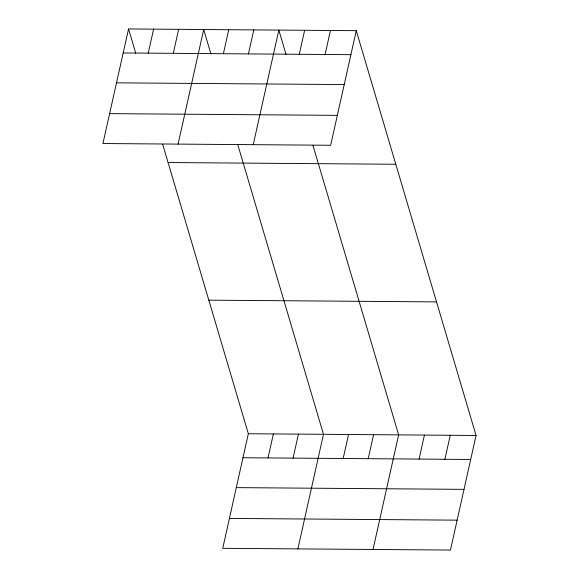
<?xml version="1.0" encoding="UTF-8"?>
<svg xmlns="http://www.w3.org/2000/svg" width="579" height="579" viewBox="0 0 579 579"><rect width="100%" height="100%" fill="white"/><g stroke="black" fill="none" stroke-linecap="round" stroke-linejoin="round"><path stroke-width="0.87" d="M128.552 28.95L102.939 143.534L330.66 145.264L356.266 30.68L128.552 28.95L135.739 53.239M148.238 53.138L153.601 29.138M173.287 53.326L178.65 29.334M178.086 144.106L203.699 29.522L210.886 53.811M223.385 53.709L228.748 29.71M248.434 53.898L253.797 29.898M253.233 144.67L278.846 30.094L286.033 54.375M299.285 54.288L304.655 30.289M325.094 54.484L330.457 30.484M162.692 144.316L248.34 433.736L222.734 548.32L450.448 550.05L476.061 435.466L356.266 30.68M268.026 457.931L273.389 433.932M293.075 458.119L298.438 434.12M297.881 548.892L323.487 434.308L237.839 144.888M343.173 458.496L348.536 434.503M368.222 458.691L373.585 434.691M373.028 549.464L398.634 434.88L312.986 145.459M419.08 459.075L424.443 435.075M444.889 459.27L450.252 435.27M123.189 52.95L350.903 54.679M116.502 82.84L344.223 84.57M109.619 113.636L337.34 115.366M168.084 162.533L395.797 164.262M208.809 300.161L436.53 301.891M248.34 433.736L476.061 435.466M242.977 457.736L470.698 459.465M236.297 487.627L464.018 489.356M229.414 518.429L457.128 520.159"/></g></svg>
